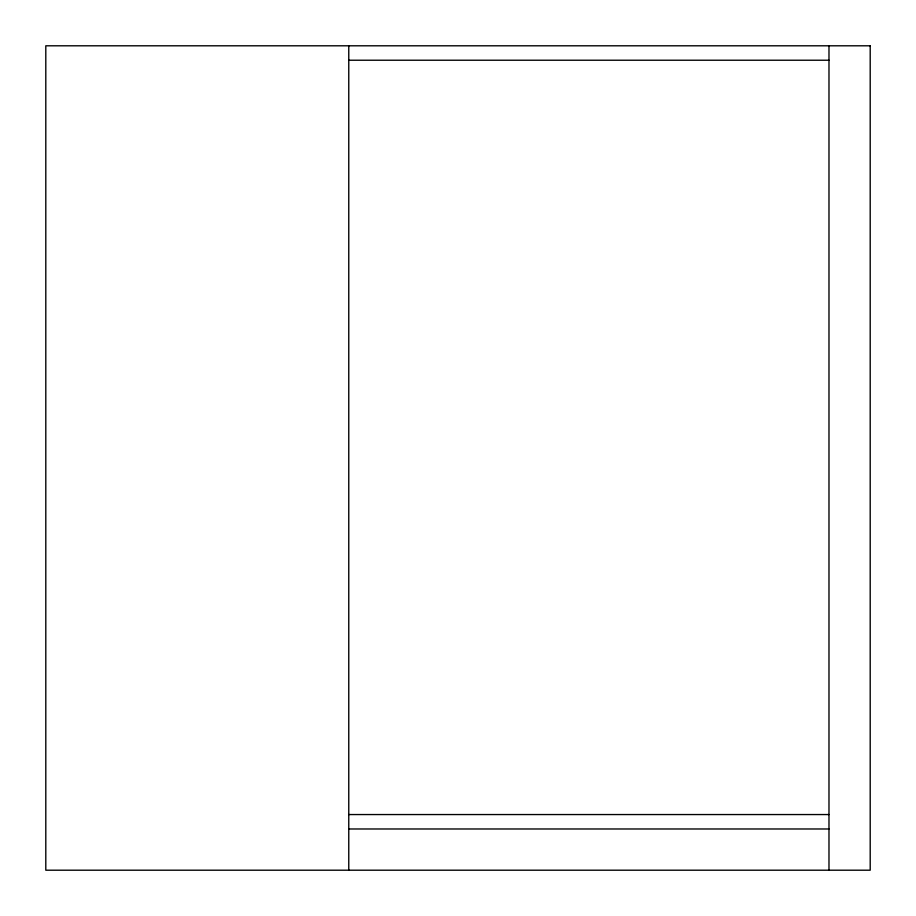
<?xml version="1.0" encoding="UTF-8"?>
<svg xmlns="http://www.w3.org/2000/svg" width="916" height="916" viewBox="0 0 916 916"><rect width="100%" height="100%" fill="white"/><g stroke="black" fill="none" stroke-linecap="round" stroke-linejoin="round"><path stroke-width="1.37" d="M348.767 60.227L828.98 60.227M348.767 814.553L828.98 814.553M348.767 828.98L828.98 828.98M828.98 45.8L828.98 870.2M348.767 45.8L348.767 870.2M870.2 45.8L45.8 45.8L45.8 870.2L870.2 870.2L870.2 45.8"/></g></svg>
